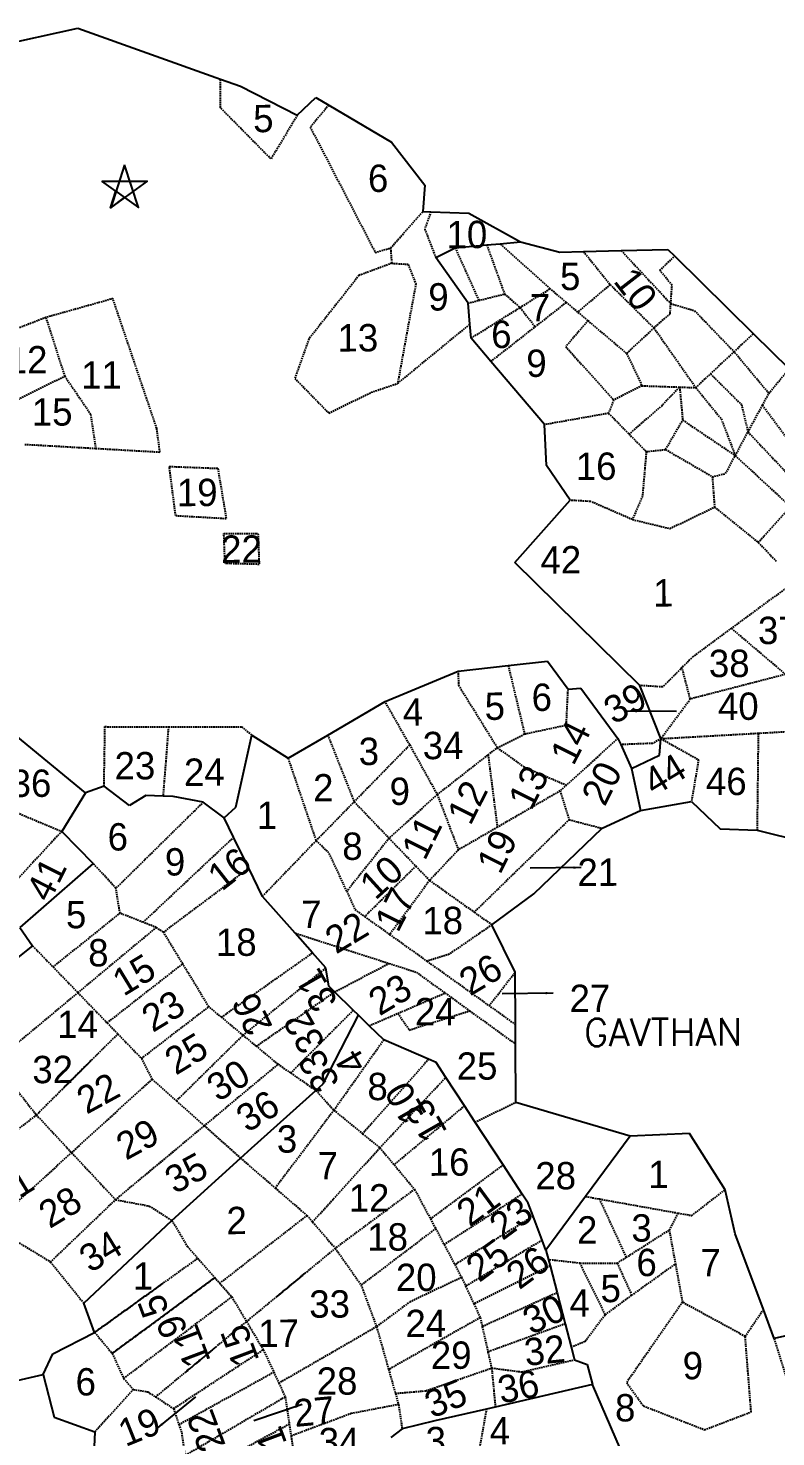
# Model space of a CAD drawing. Header units: metres. Extents: x 283194 to 285135, y 2090965 to 2092276.
# Drawn here: x 283924.6 to 284175.3, y 2091735.5 to 2092208.2 of the extents above; entities that cross this region are included whole.
import ezdxf
from ezdxf.enums import TextEntityAlignment as Align

# ---------------------------------------------------------------- set-up
doc = ezdxf.new("R2010")
doc.units = ezdxf.units.M
doc.linetypes.add('DASHED', pattern=[0.75, 0.5, -0.25])
for name, color, linetype in [('POLY_PARCEL', 6, 'Continuous'), ('POLY_SUBPARCEL', 6, 'DASHED'), ('TEXT_MAPIN', 7, 'Continuous'), ('TEXT_PARCEL', 7, 'Continuous'), ('V_BOUND_LINE', 7, 'Continuous')]:
    doc.layers.add(name, color=color, linetype=linetype)
doc.styles.get("Standard").update_dxf_attribs({"font": 'simplex.shx'})
doc.styles.add('TEXT_MAP', font='')
doc.styles.get('TEXT_MAP').set_extended_font_data('Kruti Dev 050')
doc.dimstyles.get("Standard").update_dxf_attribs({"dimtxt": 0.18, "dimasz": 0.18, "dimexe": 0.18, "dimexo": 0.0625, "dimgap": 0.09, "dimtad": 0, "dimtih": 1, "dimtoh": 1, "dimdec": 4, "dimzin": 0, "dimdsep": 46, "dimtxsty": 'Standard', "dimcen": 0.09, "dimadec": 0, "dimazin": 0, "dimtfac": 1, "dimtdec": 4, "dimtofl": 0, "dimtmove": 0, "dimatfit": 3, "dimfxl": 1, "dimtolj": 1, "dimtzin": 0, "dimarcsym": 0})

msp = doc.modelspace()

# ---------------------------------------------------------------- linework, layer by layer
for points in [[(283956.92, 2092162.4), (283952.29, 2092147.97), (283956.96, 2092151.39), (283961.66, 2092148)], [(283949.37, 2092156.86), (283964.52, 2092156.92), (283952.28, 2092147.96), (283954.05, 2092153.48)]]:
    msp.add_lwpolyline(points, close=True)
msp.add_lwpolyline([(283954.05, 2092153.48), (283956.96, 2092151.39)])
at = {"layer": 'POLY_PARCEL'}
for p, q in [((284067.82, 2092134.48), (284078.4, 2092135.47)), ((284078.4, 2092135.47), (284082.85, 2092135.89)), ((284082.85, 2092135.89), (284089.66, 2092136.53)), ((284061.31, 2092131.2), (284067.82, 2092134.48)), ((284072.14, 2092115.93), (284061.31, 2092131.2)), ((284072.75, 2092108.86), (284072.14, 2092115.93)), ((284073.16, 2092104.2), (284072.75, 2092108.86)), ((284079.78, 2092096.38), (284073.16, 2092104.2)), ((284097.76, 2092075.16), (284079.78, 2092096.38)), ((284098.47, 2092061.48), (284097.76, 2092075.16)), ((284106.34, 2092049.78), (284098.47, 2092061.48)), ((284087.83, 2092028.85), (284106.34, 2092049.78)), ((284129.73, 2091987.62), (284087.83, 2092028.85)), ((284068.79, 2091992.45), (284085.59, 2091994.34)), ((284085.59, 2091994.34), (284098.78, 2091995.83)), ((284098.78, 2091995.83), (284105.66, 2091986.4)), ((284044.3, 2091982.23), (284068.79, 2091992.45)), ((284105.66, 2091986.4), (284109.9, 2091986.75)), ((284109.9, 2091986.75), (284122.36, 2091969.85)), ((284136.81, 2091969.78), (284129.73, 2091987.62)), ((284025.07, 2091970.98), (284044.3, 2091982.23)), ((283943.88, 2091951.57), (283920.44, 2091970.79)), ((283994.23, 2091946.83), (283999.67, 2091970.97)), ((283999.67, 2091970.97), (284011.77, 2091963.2)), ((284011.77, 2091963.2), (284025.07, 2091970.98)), ((284122.36, 2091969.85), (284123.31, 2091967.76)), ((284136.35, 2091964.18), (284136.81, 2091969.78)), ((284123.31, 2091967.76), (284126.96, 2091959.76)), ((284126.96, 2091959.76), (284136.35, 2091964.18)), ((284126.96, 2091959.76), (284130, 2091945.65)), ((283943.88, 2091951.57), (283935.85, 2091938.65)), ((283950.07, 2091953.87), (283943.88, 2091951.57)), ((283958.57, 2091947.39), (283950.07, 2091953.87)), ((283964.1, 2091950.67), (283958.57, 2091947.39)), ((283969.84, 2091950.49), (283964.1, 2091950.67)), ((283973.23, 2091950.38), (283969.84, 2091950.49)), ((283983.35, 2091948.46), (283973.23, 2091950.38)), ((283990.33, 2091943.23), (283983.35, 2091948.46)), ((283990.33, 2091943.23), (283994.23, 2091946.83)), ((284130, 2091945.65), (284147.03, 2091948.68)), ((284147.03, 2091948.68), (284156.7, 2091939.46)), ((283993.52, 2091936.69), (283990.33, 2091943.23)), ((284117.05, 2091939.68), (284130, 2091945.65)), ((283935.85, 2091938.65), (283946.41, 2091927.92)), ((283998.56, 2091926.32), (283993.52, 2091936.69)), ((284094.16, 2091917.74), (284117.05, 2091939.68)), ((284156.7, 2091939.46), (284169.04, 2091939.11)), ((284169.04, 2091939.11), (284184.88, 2091935.13)), ((283946.41, 2091927.92), (283921.84, 2091906.42)), ((284003.18, 2091916.85), (283998.56, 2091926.32)), ((284080.12, 2091907.31), (284094.16, 2091917.74)), ((284014.1, 2091904.52), (284003.18, 2091916.85)), ((283921.84, 2091906.42), (283926.11, 2091900.25)), ((284020, 2091897.87), (284014.1, 2091904.52)), ((284087.97, 2091891.42), (284080.12, 2091907.31)), ((283926.11, 2091900.25), (283912.21, 2091889.23)), ((284024.44, 2091892.85), (284020, 2091897.87)), ((284025.44, 2091886.67), (284024.44, 2091892.85)), ((284088.04, 2091873.82), (284087.97, 2091891.42)), ((284027.38, 2091884.77), (284025.44, 2091886.67)), ((284033.65, 2091878.63), (284027.38, 2091884.77)), ((284023.53, 2091853.92), (284035.38, 2091876.94)), ((284035.38, 2091876.94), (284033.65, 2091878.63)), ((284038.96, 2091873.44), (284035.38, 2091876.94)), ((284043.84, 2091868.66), (284038.96, 2091873.44)), ((284088.06, 2091867.28), (284088.04, 2091873.82)), ((284058.88, 2091862.16), (284043.84, 2091868.66)), ((284088.14, 2091847.72), (284088.06, 2091867.28)), ((284061.41, 2091861.06), (284058.88, 2091862.16)), ((284064.66, 2091856.1), (284061.41, 2091861.06)), ((284070.92, 2091846.52), (284064.66, 2091856.1)), ((283999.49, 2091832.31), (284021.09, 2091851.72)), ((284021.09, 2091851.72), (284023.53, 2091853.92)), ((284126.47, 2091836.35), (284088.14, 2091847.72)), ((284074.45, 2091841.13), (284070.92, 2091846.52)), ((284083.89, 2091826.71), (284074.45, 2091841.13)), ((284146.36, 2091837.21), (284126.47, 2091836.35)), ((284158.29, 2091818.37), (284146.36, 2091837.21)), ((284126.47, 2091836.35), (284111.54, 2091816.11)), ((283972.84, 2091808.09), (283995.83, 2091828.99)), ((283995.83, 2091828.99), (283999.49, 2091832.31)), ((284090.28, 2091816.94), (284083.89, 2091826.71)), ((284161.68, 2091803.57), (284158.29, 2091818.37)), ((284092.25, 2091813.93), (284090.28, 2091816.94)), ((284093.93, 2091809.5), (284092.25, 2091813.93)), ((284111.54, 2091816.11), (284098.25, 2091798.11)), ((284096.97, 2091801.49), (284093.93, 2091809.5)), ((283943.28, 2091780.27), (283972.84, 2091808.09)), ((284098.25, 2091798.11), (284096.97, 2091801.49)), ((284171.15, 2091778.19), (284161.68, 2091803.57)), ((284098.25, 2091798.11), (284099.09, 2091794.91)), ((284099.09, 2091794.91), (284099.64, 2091792.8)), ((284099.64, 2091792.8), (284101.98, 2091783.82)), ((284101.98, 2091783.82), (284104.7, 2091773.39)), ((283946.9, 2091770.51), (283943.28, 2091780.27)), ((284174.79, 2091768.44), (284171.15, 2091778.19)), ((284222.17, 2091779.28), (284174.79, 2091768.44)), ((284104.7, 2091773.39), (284106.73, 2091765.63)), ((283932.91, 2091763.29), (283946.9, 2091770.51)), ((283929.64, 2091756.34), (283932.91, 2091763.29)), ((284106.73, 2091765.63), (284107.85, 2091761.32)), ((284107.85, 2091761.32), (284112.1, 2091759.71)), ((284112.1, 2091759.71), (284113.8, 2091752.98)), ((283916.61, 2091753.35), (283929.64, 2091756.34)), ((283929.64, 2091756.34), (283933.29, 2091742.01)), ((284113.8, 2091752.98), (284081.27, 2091745.46)), ((284130.91, 2091713.87), (284113.8, 2091752.98)), ((284078.29, 2091744.78), (284061.01, 2091740.79)), ((284081.27, 2091745.46), (284078.29, 2091744.78)), ((283933.29, 2091742.01), (283947, 2091737.18)), ((284050, 2091738.15), (284046.25, 2091735.19)), ((284061.01, 2091740.79), (284050, 2091738.15)), ((283947, 2091737.18), (283946.4, 2091724.47))]:
    msp.add_line(p, q, dxfattribs=at)
at = {"layer": 'POLY_SUBPARCEL'}
for p, q in [((283989.1, 2092181.49), (283989.13, 2092191.12)), ((284025.4, 2092182.36), (284019.2, 2092175.01)), ((284006.04, 2092164.33), (283989.1, 2092181.49)), ((284014.87, 2092178.98), (284006.04, 2092164.33)), ((284019.2, 2092175.01), (284041, 2092132.95)), ((284046.13, 2092134.43), (284057.01, 2092146.67)), ((284059.66, 2092146.58), (284057.6, 2092140.8)), ((284057.6, 2092140.8), (284061.31, 2092131.2)), ((284078.4, 2092135.47), (284084.36, 2092119)), ((284099.66, 2092120.76), (284082.85, 2092135.89)), ((284041, 2092132.95), (284046.13, 2092134.43)), ((284046.13, 2092134.43), (284046.52, 2092129.31)), ((284067.82, 2092134.48), (284075.72, 2092116.83)), ((284110.85, 2092133.25), (284119.76, 2092122.16)), ((284123.47, 2092133.58), (284140.1, 2092115.76)), ((284136.42, 2092126.99), (284141.42, 2092131.69)), ((284046.52, 2092129.31), (284035.53, 2092125.23)), ((284046.52, 2092129.31), (284052.02, 2092128.96)), ((284052.02, 2092128.96), (284054.61, 2092122.37)), ((284140.52, 2092121.9), (284136.42, 2092126.99)), ((284035.53, 2092125.23), (284018.75, 2092103.91)), ((284054.61, 2092122.37), (284048.51, 2092089)), ((284119.76, 2092122.16), (284108.91, 2092112.94)), ((284119.76, 2092122.16), (284134.45, 2092107.6)), ((284140.1, 2092115.76), (284140.52, 2092121.9)), ((283953.02, 2092117.44), (283930.55, 2092111.12)), ((283967.73, 2092073.91), (283953.02, 2092117.44)), ((284072.14, 2092115.93), (284075.72, 2092116.83)), ((284075.72, 2092116.83), (284084.36, 2092119)), ((284084.36, 2092119), (284089.57, 2092114.46)), ((284089.57, 2092114.46), (284099.66, 2092120.76)), ((284094.6, 2092107.97), (284105.08, 2092116.18)), ((284105.08, 2092116.18), (284099.66, 2092120.76)), ((284108.91, 2092112.94), (284105.08, 2092116.18)), ((284073.16, 2092104.2), (284089.57, 2092114.46)), ((284089.57, 2092114.46), (284094.6, 2092107.97)), ((284112.34, 2092110.03), (284108.91, 2092112.94)), ((284134.45, 2092107.6), (284139.88, 2092112.38)), ((284139.88, 2092112.38), (284140.1, 2092115.76)), ((284140.1, 2092115.76), (284148.04, 2092113.43)), ((284148.04, 2092113.43), (284161.33, 2092099.63)), ((283930.55, 2092111.12), (283921.57, 2092107.63)), ((283930.55, 2092111.12), (283936.86, 2092091.43)), ((284048.51, 2092089), (284072.75, 2092108.86)), ((284079.78, 2092096.38), (284094.6, 2092107.97)), ((284112.34, 2092110.03), (284104.87, 2092101.36)), ((284125.3, 2092099.06), (284112.34, 2092110.03)), ((284134.45, 2092107.6), (284125.3, 2092099.06)), ((284134.45, 2092107.6), (284148.48, 2092087.59)), ((284018.75, 2092103.91), (284014.03, 2092090.69)), ((284161.33, 2092099.63), (284167.8, 2092105.69)), ((284104.87, 2092101.36), (284120.94, 2092083.4)), ((284125.3, 2092099.06), (284130.44, 2092088.2)), ((284153.42, 2092092.21), (284161.33, 2092099.63)), ((284172.98, 2092085.64), (284161.33, 2092099.63)), ((284172.98, 2092085.64), (284179.79, 2092093.87)), ((283919.24, 2092082.71), (283936.86, 2092091.43)), ((283936.86, 2092091.43), (283945.56, 2092078.67)), ((284014.03, 2092090.69), (284025.45, 2092079.01)), ((284039.72, 2092086.03), (284048.51, 2092089)), ((284130.44, 2092088.2), (284120.94, 2092083.4)), ((284130.44, 2092088.2), (284143.07, 2092087.77)), ((284136.94, 2092081.4), (284143.07, 2092087.77)), ((284143.07, 2092087.77), (284144.1, 2092076.69)), ((284143.07, 2092087.77), (284148.48, 2092087.59)), ((284148.48, 2092087.59), (284153.42, 2092092.21)), ((284153.42, 2092092.21), (284163.81, 2092081.87)), ((284025.45, 2092079.01), (284039.72, 2092086.03)), ((284120.94, 2092083.4), (284119.25, 2092078.97)), ((284148.48, 2092087.59), (284157.03, 2092077.08)), ((284170.83, 2092081.65), (284172.98, 2092085.64)), ((283945.56, 2092078.67), (283947.29, 2092067.19)), ((284119.25, 2092078.97), (284097.76, 2092075.16)), ((284119.25, 2092078.97), (284131.89, 2092066.1)), ((284126.15, 2092071.95), (284136.94, 2092081.4)), ((284163.81, 2092081.87), (284166, 2092072.7)), ((284166, 2092072.7), (284170.83, 2092081.65)), ((284170.83, 2092081.65), (284191.6, 2092053.63)), ((283968.8, 2092065.96), (283967.73, 2092073.91)), ((284138.35, 2092066.81), (284144.1, 2092076.69)), ((284144.1, 2092076.69), (284161.72, 2092064.77)), ((284157.03, 2092077.08), (284161.72, 2092064.77)), ((284161.72, 2092064.77), (284166, 2092072.7)), ((284166, 2092072.7), (284187.64, 2092049.78)), ((283923.45, 2092068.55), (283947.29, 2092067.19)), ((283947.29, 2092067.19), (283968.8, 2092065.96)), ((284131.89, 2092066.1), (284130.59, 2092051.13)), ((284131.89, 2092066.1), (284138.35, 2092066.81)), ((284138.35, 2092066.81), (284154.04, 2092057.69)), ((284158.46, 2092058.72), (284161.72, 2092064.77)), ((284161.72, 2092064.77), (284180.28, 2092047.59)), ((283971.94, 2092061.13), (283988.21, 2092060.5)), ((283974.08, 2092044.53), (283971.94, 2092061.13)), ((283988.21, 2092060.5), (283991.04, 2092043.56)), ((284154.04, 2092057.69), (284158.46, 2092058.72)), ((284154.04, 2092057.69), (284154.76, 2092047.49)), ((284130.59, 2092051.13), (284127.22, 2092043.3)), ((284113.24, 2092049.36), (284106.34, 2092049.78)), ((284127.22, 2092043.3), (284113.24, 2092049.36)), ((284139.82, 2092040.29), (284154.76, 2092047.49)), ((284154.76, 2092047.49), (284169.44, 2092035.64)), ((284169.44, 2092035.64), (284180.28, 2092047.59)), ((283991.04, 2092043.56), (283974.08, 2092044.53)), ((284127.22, 2092043.3), (284139.82, 2092040.29)), ((283990.25, 2092038.59), (284001.67, 2092038.64)), ((283990.63, 2092028.56), (283990.25, 2092038.59)), ((284001.67, 2092038.64), (284002.06, 2092028.26)), ((284169.44, 2092035.64), (284175.59, 2092029.21)), ((284002.06, 2092028.26), (283990.63, 2092028.56)), ((284179.36, 2092020.72), (284160.42, 2092006.8)), ((284160.42, 2092006.8), (284147.59, 2091997.36)), ((284160.42, 2092006.8), (284178.57, 2091991.36)), ((284085.59, 2091994.34), (284091.09, 2091971.34)), ((284143.86, 2091993.61), (284137.42, 2091987.12)), ((284147.59, 2091997.36), (284143.86, 2091993.61)), ((284146.62, 2091983.08), (284143.86, 2091993.61)), ((284068.79, 2091992.45), (284068.93, 2091987.68)), ((284178.57, 2091991.36), (284146.62, 2091983.08)), ((284068.93, 2091987.68), (284081.94, 2091966.72)), ((284105.09, 2091974.35), (284105.66, 2091986.4)), ((284137.42, 2091987.12), (284129.73, 2091987.62)), ((284052.56, 2091967.68), (284044.3, 2091982.23)), ((284146.62, 2091983.08), (284136.81, 2091969.78)), ((284091.09, 2091971.34), (284105.09, 2091974.35)), ((283950.07, 2091953.87), (283950.37, 2091973.8)), ((283950.37, 2091973.8), (283971.66, 2091973.76)), ((283971.66, 2091973.76), (283969.84, 2091950.49)), ((283971.66, 2091973.76), (283996.18, 2091973.71)), ((283996.18, 2091973.71), (283999.67, 2091970.97)), ((284025.07, 2091970.98), (284033.93, 2091948.59)), ((284081.94, 2091966.72), (284091.09, 2091971.34)), ((284122.36, 2091969.85), (284105.13, 2091954.17)), ((284136.81, 2091969.78), (284134.07, 2091968.2)), ((284136.81, 2091969.78), (284169.43, 2091971.61)), ((284136.81, 2091969.78), (284149.42, 2091962.68)), ((284169.43, 2091971.61), (284169.04, 2091939.11)), ((284169.43, 2091971.61), (284182.39, 2091972.34)), ((284033.93, 2091948.59), (284052.56, 2091967.68)), ((284052.56, 2091967.68), (284061.79, 2091951.02)), ((284078.85, 2091964.31), (284081.94, 2091966.72)), ((284081.94, 2091966.72), (284090.86, 2091960.29)), ((284134.07, 2091968.2), (284123.31, 2091967.76)), ((284011.77, 2091963.2), (284021.16, 2091935.51)), ((284061.79, 2091951.02), (284078.85, 2091964.31)), ((284078.85, 2091964.31), (284081.94, 2091940.04)), ((284090.86, 2091960.29), (284105.13, 2091954.17)), ((284149.42, 2091962.68), (284147.03, 2091948.68)), ((284061.79, 2091951.02), (284045.64, 2091936.36)), ((284061.79, 2091951.02), (284068.87, 2091932.46)), ((284103.02, 2091952.26), (284081.94, 2091940.04)), ((284105.13, 2091954.17), (284103.02, 2091952.26)), ((284103.02, 2091952.26), (284106.03, 2091942.57)), ((283917.52, 2091946.36), (283935.85, 2091938.65)), ((283983.35, 2091948.46), (283954.04, 2091919.55)), ((284021.16, 2091935.51), (284033.93, 2091948.59)), ((284033.93, 2091948.59), (284045.64, 2091936.36)), ((284106.03, 2091942.57), (284074.19, 2091911.53)), ((284106.03, 2091942.57), (284117.05, 2091939.68)), ((283935.85, 2091938.65), (283913.65, 2091914.66)), ((283993.52, 2091936.69), (283963.14, 2091908.15)), ((284081.94, 2091940.04), (284068.87, 2091932.46)), ((284021.16, 2091935.51), (284003.18, 2091916.85)), ((284025.49, 2091931.48), (284021.16, 2091935.51)), ((284045.64, 2091936.36), (284031.47, 2091918.58)), ((284045.64, 2091936.36), (284054.61, 2091927)), ((284068.87, 2091932.46), (284059.21, 2091922.19)), ((283954.04, 2091919.55), (283946.41, 2091927.92)), ((284031.47, 2091918.58), (284025.49, 2091931.48)), ((284054.61, 2091927), (284037.44, 2091910.06)), ((284054.61, 2091927), (284059.21, 2091922.19)), ((283970, 2091904.8), (283998.56, 2091926.32)), ((283955.42, 2091911.2), (283954.04, 2091919.55)), ((284031.47, 2091918.58), (284034.19, 2091912.39)), ((284059.21, 2091922.19), (284045.8, 2091904.08)), ((284059.21, 2091922.19), (284074.19, 2091911.53)), ((283932.95, 2091893.17), (283955.42, 2091911.2)), ((283963.14, 2091908.15), (283955.42, 2091911.2)), ((283967.57, 2091906.4), (283963.14, 2091908.15)), ((284034.19, 2091912.39), (284037.44, 2091910.06)), ((284037.44, 2091910.06), (284045.8, 2091904.08)), ((284074.19, 2091911.53), (284080.12, 2091907.31)), ((283941.31, 2091884.52), (283967.57, 2091906.4)), ((283967.57, 2091906.4), (283970, 2091904.8)), ((283976.43, 2091894.22), (283970, 2091904.8)), ((284014.1, 2091904.52), (284045.61, 2091894.35)), ((284045.8, 2091904.08), (284058.33, 2091895.1)), ((284080.12, 2091907.31), (284065.78, 2091897.43)), ((283926.11, 2091900.25), (283932.95, 2091893.17)), ((283951.09, 2091874.4), (283976.43, 2091894.22)), ((283985.19, 2091879.81), (283976.43, 2091894.22)), ((283989.44, 2091876.28), (284020, 2091897.87)), ((284027.38, 2091884.77), (284045.61, 2091894.35)), ((284045.61, 2091894.35), (284054.78, 2091891.39)), ((284065.78, 2091897.43), (284058.33, 2091895.1)), ((284058.33, 2091895.1), (284088.04, 2091873.82)), ((283932.95, 2091893.17), (283941.31, 2091884.52)), ((283996.68, 2091870.26), (284024.44, 2091892.85)), ((284054.78, 2091891.39), (284064.42, 2091884.41)), ((284079.22, 2091880.14), (284087.97, 2091891.42)), ((283913.41, 2091861.25), (283941.31, 2091884.52)), ((283941.31, 2091884.52), (283951.09, 2091874.4)), ((284001.17, 2091866.54), (284027.38, 2091884.77)), ((283962.62, 2091862.48), (283985.19, 2091879.81)), ((283989.44, 2091876.28), (283985.19, 2091879.81)), ((284048.58, 2091877.58), (284064.42, 2091884.41)), ((284064.42, 2091884.41), (284072.67, 2091878.44)), ((283996.68, 2091870.26), (283989.44, 2091876.28)), ((284012.67, 2091857.57), (284033.65, 2091878.63)), ((284038.96, 2091873.44), (284048.58, 2091877.58)), ((284048.58, 2091877.58), (284052.43, 2091871.99)), ((284052.43, 2091871.99), (284072.67, 2091878.44)), ((284072.67, 2091878.44), (284088.06, 2091867.28)), ((283927.39, 2091843.49), (283954.69, 2091870.68)), ((283951.09, 2091874.4), (283954.69, 2091870.68)), ((283954.69, 2091870.68), (283962.62, 2091862.48)), ((283974.31, 2091848.21), (283996.68, 2091870.26)), ((284001.17, 2091866.54), (283996.68, 2091870.26)), ((284008.44, 2091860.5), (284001.17, 2091866.54)), ((284027.14, 2091845.07), (284043.84, 2091868.66)), ((283913.41, 2091861.25), (283927.39, 2091843.49)), ((283945.53, 2091861.56), (283936.53, 2091852.6)), ((283962.62, 2091862.48), (283966.15, 2091855.49)), ((284058.88, 2091862.16), (284036.77, 2091837.2)), ((283983.67, 2091839.85), (284008.44, 2091860.5)), ((284008.44, 2091860.5), (284012.67, 2091857.57)), ((284012.67, 2091857.57), (284021.09, 2091851.72)), ((284042.56, 2091832.47), (284064.66, 2091856.1)), ((283966.15, 2091855.49), (283939.16, 2091830.85)), ((283966.15, 2091855.49), (283974.31, 2091848.21)), ((284021.09, 2091851.72), (284027.14, 2091845.07)), ((283974.31, 2091848.21), (283983.67, 2091839.85)), ((284074.45, 2091841.13), (284088.14, 2091847.72)), ((283927.39, 2091843.49), (283901.49, 2091823.38)), ((283927.39, 2091843.49), (283939.16, 2091830.85)), ((284027.14, 2091845.07), (284007.47, 2091818.94)), ((284027.14, 2091845.07), (284036.77, 2091837.2)), ((284070.92, 2091846.52), (284047.31, 2091826.77)), ((283953.91, 2091815.04), (283983.67, 2091839.85)), ((283983.67, 2091839.85), (283995.83, 2091828.99)), ((284036.77, 2091837.2), (284042.56, 2091832.47)), ((284019.99, 2091807.58), (284042.56, 2091832.47)), ((284042.56, 2091832.47), (284047.31, 2091826.77)), ((283939.16, 2091830.85), (283914.63, 2091808.46)), ((283939.16, 2091830.85), (283953.91, 2091815.04)), ((283973.8, 2091831.62), (283963.89, 2091823.36)), ((283995.83, 2091828.99), (284007.47, 2091818.94)), ((284047.31, 2091826.77), (284054.2, 2091818.51)), ((284083.89, 2091826.71), (284059.52, 2091808.58)), ((284007.47, 2091818.94), (284018.12, 2091809.75)), ((284054.2, 2091818.51), (284027.6, 2091798.74)), ((284054.2, 2091818.51), (284059.52, 2091808.58)), ((284147.12, 2091809.74), (284158.29, 2091818.37)), ((283932.11, 2091794.15), (283953.91, 2091815.04)), ((283953.91, 2091815.04), (283965.24, 2091812.93)), ((284090.28, 2091816.94), (284064.11, 2091799.96)), ((284111.54, 2091816.11), (284116.16, 2091815.29)), ((284116.16, 2091815.29), (284125.15, 2091795.68)), ((284116.16, 2091815.29), (284142.52, 2091810.56)), ((283965.24, 2091812.93), (283972.84, 2091808.09)), ((284018.12, 2091809.75), (283988.87, 2091787.01)), ((284018.12, 2091809.75), (284019.99, 2091807.58)), ((284093.93, 2091809.5), (284067.66, 2091793.25)), ((284142.52, 2091810.56), (284139.59, 2091804.86)), ((284142.52, 2091810.56), (284147.12, 2091809.74)), ((283972.84, 2091808.09), (283978, 2091799.36)), ((284019.99, 2091807.58), (284027.6, 2091798.74)), ((284061.26, 2091805.34), (284036.27, 2091786.39)), ((284059.52, 2091808.58), (284061.26, 2091805.34)), ((284061.26, 2091805.34), (284064.11, 2091799.96)), ((284125.15, 2091795.68), (284139.59, 2091804.86)), ((284139.59, 2091804.86), (284141.66, 2091793.49)), ((283921.58, 2091800.57), (283932.11, 2091794.15)), ((283978, 2091799.36), (283981.5, 2091795.38)), ((284064.11, 2091799.96), (284067.66, 2091793.25)), ((284096.97, 2091801.49), (284071.32, 2091785.99)), ((283946.9, 2091770.51), (283981.5, 2091795.38)), ((283981.5, 2091795.38), (283987.2, 2091788.91)), ((284027.6, 2091798.74), (283997.84, 2091774.15)), ((284027.6, 2091798.74), (284036.27, 2091786.39)), ((284109.72, 2091793.7), (284099.09, 2091794.91)), ((284122.12, 2091793.75), (284125.15, 2091795.68)), ((283932.11, 2091794.15), (283943.28, 2091780.27)), ((284007.86, 2091782.43), (284017.66, 2091790.54)), ((284067.66, 2091793.25), (284069.95, 2091788.94)), ((284099.64, 2091792.8), (284074.08, 2091780.07)), ((284109.72, 2091793.7), (284122.12, 2091793.75)), ((284118.14, 2091776.5), (284109.72, 2091793.7)), ((284122.12, 2091793.75), (284127.01, 2091782.99)), ((284127.01, 2091782.99), (284141.66, 2091793.49)), ((284141.66, 2091793.49), (284144, 2091780.64)), ((283969.33, 2091786.63), (283946.9, 2091770.51)), ((283952.81, 2091763.43), (283987.2, 2091788.91)), ((283987.2, 2091788.91), (283952.81, 2091763.43)), ((283987.2, 2091788.91), (283964.91, 2091772.4)), ((283987.2, 2091788.91), (283988.87, 2091787.01)), ((283988.87, 2091787.01), (283992.89, 2091782.45)), ((284036.27, 2091786.39), (284041.44, 2091772.4)), ((284069.95, 2091788.94), (284052.73, 2091780.8)), ((284069.95, 2091788.94), (284071.32, 2091785.99)), ((284071.32, 2091785.99), (284074.08, 2091780.07)), ((283992.89, 2091782.45), (283956.62, 2091755.1)), ((283992.89, 2091782.45), (283997.84, 2091774.15)), ((284052.73, 2091780.8), (284041.44, 2091772.4)), ((284101.98, 2091783.82), (284076.89, 2091772.44)), ((284118.14, 2091776.5), (284127.01, 2091782.99)), ((284144, 2091780.64), (284125.24, 2091753.63)), ((284165.07, 2091769.14), (284144, 2091780.64)), ((284074.08, 2091780.07), (284076.2, 2091775.5)), ((284111.44, 2091767.58), (284118.14, 2091776.5)), ((284165.07, 2091769.14), (284171.15, 2091778.19)), ((283967.35, 2091748.84), (283997.84, 2091774.15)), ((283979.72, 2091772.51), (283969.61, 2091764.9)), ((283997.84, 2091774.15), (284003.47, 2091764.71)), ((284041.44, 2091772.4), (284008.68, 2091753.46)), ((284041.44, 2091772.4), (284045.5, 2091758.06)), ((284076.2, 2091775.5), (284045.5, 2091758.06)), ((284076.2, 2091775.5), (284076.89, 2091772.44)), ((284076.89, 2091772.44), (284078.81, 2091763.97)), ((284104.7, 2091773.39), (284078.81, 2091763.97)), ((283946.9, 2091770.51), (283952.81, 2091763.43)), ((284106.73, 2091765.63), (284111.44, 2091767.58)), ((284167.05, 2091743.83), (284165.07, 2091769.14)), ((284174.79, 2091768.44), (284181.86, 2091745.62)), ((283952.81, 2091763.43), (283956.62, 2091755.1)), ((283973.37, 2091744.93), (284003.47, 2091764.71)), ((283987.48, 2091765.55), (283977.65, 2091757.39)), ((284003.47, 2091764.71), (284006.96, 2091757.18)), ((284078.81, 2091763.97), (284080.04, 2091758.55)), ((283975.17, 2091739.6), (284006.96, 2091757.18)), ((284006.96, 2091757.18), (284008.68, 2091753.46)), ((284045.5, 2091758.06), (284047.76, 2091750.05)), ((284057.97, 2091750.92), (284080.04, 2091758.55)), ((284080.04, 2091758.55), (284081.27, 2091745.46)), ((284080.04, 2091758.55), (284090.11, 2091757.27)), ((284090.11, 2091757.27), (284107.85, 2091761.32)), ((283956.62, 2091755.1), (283959.87, 2091751.34)), ((284008.68, 2091753.46), (284010.81, 2091748.85)), ((284125.24, 2091753.63), (284130.93, 2091745.84)), ((283959.87, 2091751.34), (283947, 2091737.18)), ((283959.87, 2091751.34), (283964.72, 2091750.55)), ((283964.72, 2091750.55), (283967.35, 2091748.84)), ((283967.35, 2091748.84), (283973.37, 2091744.93)), ((284010.81, 2091748.85), (283977.12, 2091729.11)), ((284010.81, 2091748.85), (284012.18, 2091739.77)), ((284047.76, 2091750.05), (284057.97, 2091750.92)), ((284047.76, 2091750.05), (284048.82, 2091746.3)), ((283973.37, 2091744.93), (283975.17, 2091739.6)), ((284032.93, 2091743.28), (284012.78, 2091735.74)), ((284048.82, 2091746.3), (284032.93, 2091743.28)), ((284048.82, 2091746.3), (284050, 2091738.15)), ((284078.29, 2091744.78), (284075.16, 2091727.14)), ((284130.93, 2091745.84), (284151.44, 2091737.84)), ((284151.44, 2091737.84), (284167.05, 2091743.83)), ((283975.17, 2091739.6), (283976.09, 2091736.86)), ((283978.14, 2091721.39), (284012.18, 2091739.77)), ((284012.18, 2091739.77), (284012.78, 2091735.74)), ((283976.09, 2091736.86), (283977.12, 2091729.11)), ((284012.78, 2091735.74), (284013.69, 2091729.63))]:
    msp.add_line(p, q, dxfattribs=at)
at = {"layer": 'V_BOUND_LINE'}
for p, q in [((283904.73, 2092200.23), (283941.23, 2092208.21)), ((283941.23, 2092208.21), (283989.13, 2092191.12)), ((283989.13, 2092191.12), (283995.79, 2092188.75)), ((283995.79, 2092188.75), (284014.87, 2092178.98)), ((284014.87, 2092178.98), (284021.08, 2092184.91)), ((284021.08, 2092184.91), (284025.4, 2092182.36)), ((284025.4, 2092182.36), (284046.41, 2092169.92)), ((284046.41, 2092169.92), (284057.63, 2092155.53)), ((284057.63, 2092155.53), (284057.01, 2092146.67)), ((284057.01, 2092146.67), (284059.66, 2092146.58)), ((284059.66, 2092146.58), (284072.35, 2092146.14)), ((284072.35, 2092146.14), (284089.66, 2092136.53)), ((284089.66, 2092136.53), (284102.91, 2092133.04)), ((284102.91, 2092133.04), (284110.85, 2092133.25)), ((284110.85, 2092133.25), (284123.47, 2092133.58)), ((284123.47, 2092133.58), (284139.09, 2092133.99)), ((284139.09, 2092133.99), (284141.42, 2092131.69)), ((284141.42, 2092131.69), (284167.8, 2092105.69)), ((284167.8, 2092105.69), (284179.79, 2092093.87))]:
    msp.add_line(p, q, dxfattribs=at)

# ---------------------------------------------------------------- texts
at = {"layer": 'TEXT_MAPIN', "style": 'TEXT_MAP'}
for s, height, rotation, p in [('5', 9.18, 0.2256, (284003.48, 2092177.83)), ('6', 9.18, 0.2256, (284041.96, 2092157.84)), ('10', 9.181, 0.2256, (284071.74, 2092138.98)), ('5', 9.18, 0.2256, (284106.38, 2092124.83)), ('10', 9.181, 307.8639, (284128.4, 2092120.67)), ('9', 9.18, 0.2256, (284062.21, 2092118.05)), ('7', 9.18, 0.2256, (284096.24, 2092114.4)), ('13', 9.181, 0.2256, (284035.17, 2092104.31)), ('6', 9.18, 0.2256, (284083.29, 2092105.47)), ('12', 9.181, 0.2256, (283924.27, 2092097)), ('9', 9.18, 0.2256, (284095.08, 2092095.77)), ('11', 9.181, 0.2256, (283949.21, 2092091.81)), ('15', 9.181, 0.2256, (283932.66, 2092079.35)), ('16', 9.181, 0.2256, (284115.08, 2092061.21)), ('19', 9.181, 0.2256, (283981.31, 2092052.4)), ('22', 9.181, 0.2256, (283996.15, 2092033.46)), ('42', 9.181, 0.2256, (284103.24, 2092029.86)), ('37', 9.181, 0.2256, (284176.16, 2092006.12)), ('38', 9.181, 0.2256, (284159.7, 2091995.04)), ('5', 9.18, 0.2256, (284081.1, 2091980.61)), ('6', 9.18, 0.2256, (284096.84, 2091983.67)), ('39', 9.181, 28.333, (284124.76, 2091981.66)), ('40', 9.181, 0.2256, (284162.75, 2091980.66)), ('4', 9.18, 0.2256, (284053.64, 2091978.73)), ('14', 9.181, 63.3481, (284106.45, 2091968.51)), ('3', 9.18, 0.2256, (284038.87, 2091965.51)), ('23', 9.181, 0.2256, (283960.41, 2091960.7)), ('24', 9.181, 0.2256, (283983.68, 2091958.6)), ('13', 9.181, 63.3481, (284092.34, 2091953.5)), ('20', 9.181, 63.3481, (284116.92, 2091954.85)), ('44', 9.181, 31.3298, (284138, 2091957.81)), ('46', 9.181, 0.2256, (284158.71, 2091955.42)), ('36', 9.181, 0.2256, (283925.55, 2091954.81)), ('2', 9.18, 0.2256, (284023.58, 2091953.36)), ('9', 9.18, 0.2256, (284049.24, 2091952.12)), ('12', 9.181, 63.3481, (284071.82, 2091948.48)), ('1', 9.18, 0.2256, (284004.72, 2091944.09)), ('6', 9.18, 0.2256, (283954.67, 2091936.83)), ('11', 9.181, 63.3481, (284056.6, 2091936.68)), ('8', 9.18, 0.2256, (284033.35, 2091933.68)), ('19', 9.181, 63.3481, (284081.81, 2091932)), ('9', 9.18, 0.2256, (283973.89, 2091928.44)), ('16', 9.181, 38.0845, (283992.04, 2091926.14)), ('41', 9.181, 63.3481, (283930.71, 2091922.64)), ('10', 9.181, 42.1535, (284043.05, 2091923.3)), ('21', 9.181, 0.2256, (284115.64, 2091925.02)), ('17', 9.181, 63.3481, (284047.62, 2091912.51)), ('5', 9.18, 0.2256, (283940.71, 2091910.66)), ('7', 9.18, 0.2256, (284019.57, 2091910.86)), ('18', 9.181, 0.2256, (284063.62, 2091908.75)), ('22', 9.181, 30.9947, (284031.32, 2091904.8)), ('18', 9.181, 0.2256, (283994.41, 2091901.46)), ('8', 9.18, 0.2256, (283948.15, 2091897.94)), ('15', 9.181, 31.3298, (283960.09, 2091890.51)), ('26', 9.181, 30.9947, (284076.29, 2091890.64)), ('31', 9.181, 119.8482, (284021.33, 2091885.22)), ('23', 9.181, 30.9947, (284045.92, 2091883.97)), ('23', 9.181, 31.3298, (283969.84, 2091878.45)), ('27', 9.181, 0.2256, (284112.99, 2091882.7)), ('26', 9.181, 115.6783, (283999.64, 2091877.26)), ('24', 9.181, 0.2256, (284061.13, 2091878.25)), ('14', 9.181, 0.2256, (283941.17, 2091873.9)), ('32', 9.181, 119.8482, (284017.1, 2091871.24)), ('25', 9.181, 31.3298, (283977.57, 2091864.1)), ('30', 9.181, 31.3298, (283991.7, 2091855.16)), ('33', 9.181, 119.8482, (284022.02, 2091858.14)), ('4', 9.18, 119.8482, (284032.87, 2091861.11)), ('25', 9.181, 0.2256, (284075.15, 2091859.91)), ('22', 9.181, 28.6385, (283947.98, 2091850.9)), ('8', 9.18, 0.2256, (284041.79, 2091853.04)), ('36', 9.181, 31.3298, (284001.54, 2091844.84)), ('10', 9.181, 119.8482, (284051.17, 2091847.41)), ('13', 9.181, 119.8482, (284058, 2091841.53)), ('29', 9.181, 28.6385, (283961.24, 2091835.4)), ('3', 9.18, 0.2256, (284011.41, 2091835.42)), ('16', 9.181, 0.2256, (284065.76, 2091827.67)), ('35', 9.181, 28.6385, (283977.57, 2091824.07)), ('7', 9.18, 0.2256, (284025.11, 2091826.45)), ('28', 9.181, 0.2256, (284101.51, 2091823.1)), ('1', 9.18, 0.2256, (284135.96, 2091823.52)), ('21', 9.181, 31.3298, (283919.19, 2091819.3)), ('28', 9.181, 31.3298, (283935.28, 2091812.62)), ('12', 9.181, 0.2256, (284038.93, 2091815.73)), ('21', 9.181, 36.2599, (284075.45, 2091813.42)), ('23', 9.181, 36.2599, (284086.46, 2091808.86)), ('2', 9.18, 0.2256, (283994.51, 2091808.14)), ('2', 9.18, 0.2256, (284112.08, 2091804.98)), ('3', 9.18, 0.2256, (284130.3, 2091805.58)), ('34', 9.181, 31.3298, (283948.88, 2091797.77)), ('18', 9.181, 0.2256, (284045.15, 2091802.55)), ('25', 9.181, 36.2599, (284078.64, 2091794.8)), ('26', 9.181, 36.2599, (284092.1, 2091792.36)), ('6', 9.18, 0.2256, (284132, 2091793.99)), ('7', 9.18, 0.2256, (284153.44, 2091793.88)), ('1', 9.18, 0.2256, (283963.13, 2091789.43)), ('20', 9.181, 0.2256, (284054.76, 2091788.99)), ('5', 9.18, 0.2256, (284119.96, 2091785.18)), ('5', 9.18, 110.704, (283966.58, 2091779.35)), ('30', 9.181, 24.9564, (284097.55, 2091776.63)), ('4', 9.18, 0.2256, (284109.55, 2091780.39)), ('9', 9.18, 110.704, (283972.76, 2091772.46)), ('24', 9.181, 0.2256, (284057.96, 2091773.6)), ('11', 9.181, 110.704, (283979.22, 2091765.75)), ('15', 9.181, 110.704, (283995.6, 2091766.04)), ('17', 9.181, 0.2256, (284008.6, 2091770.24)), ('29', 9.181, 0.2256, (284066.47, 2091762.87)), ('32', 9.181, 6.0442, (284097.79, 2091764.52)), ('9', 9.18, 0.2256, (284147.5, 2091759.37)), ('6', 9.18, 0.2256, (283943.92, 2091753.94)), ('28', 9.181, 0.2256, (284028.2, 2091754.19)), ('36', 9.181, 11.0866, (284088.99, 2091752.39)), ('35', 9.181, 22.6953, (284064.61, 2091748.41)), ('27', 9.181, 5.3454, (284020.48, 2091744.04)), ('8', 9.18, 0.2256, (284124.82, 2091745.22)), ('19', 9.181, 21.9065, (283961.87, 2091738.82)), ('22', 9.181, 110.704, (283984.18, 2091737.37)), ('31', 9.181, 110.704, (284007.26, 2091731.7)), ('34', 9.181, 0.2256, (284028.87, 2091733.89)), ('3', 9.18, 0.2256, (284061.29, 2091734.21)), ('4', 9.18, 0.2256, (284082.8, 2091737.48))]:
    msp.add_text(s, height=height, rotation=rotation, dxfattribs=at).set_placement(p, align=Align.MIDDLE)
at = {"layer": 'TEXT_MAPIN'}
msp.add_text('GAVTHAN', height=9.181, rotation=0.2256, dxfattribs=at).set_placement((284110.97, 2091866.59))
at = {"layer": 'TEXT_PARCEL', "style": 'TEXT_MAP'}
for s, height, p in [('1', 9.18, (284137.57, 2092018.71)), ('34', 9.181, (284063.76, 2091967.49)), ('32', 9.181, (283932.83, 2091858.75)), ('33', 9.181, (284025.7, 2091780.05))]:
    msp.add_text(s, height=height, rotation=0.2256, dxfattribs=at).set_placement(p, align=Align.MIDDLE)

# ---------------------------------------------------------------- leaders
for points in [[(284124.96, 2091979.07), (284142.05, 2091979.05)], [(284110.08, 2091926.52), (284092.99, 2091926.34)], [(284100.64, 2091884.41), (284083.55, 2091884.1)], [(283967.54, 2091738.09), (283980.8, 2091748.86)], [(284016.55, 2091746.31), (284000.34, 2091740.88)]]:
    msp.add_leader(points, dimstyle='Standard', override={"dimtxt": 2.5, "dimasz": 2.5, "dimexe": 1.25, "dimexo": 0.625, "dimgap": 0.625, "dimtad": 1, "dimtih": 0, "dimtoh": 0, "dimzin": 8, "dimcen": 2.5, "dimtofl": 1})

doc.saveas('drawing.dxf')
